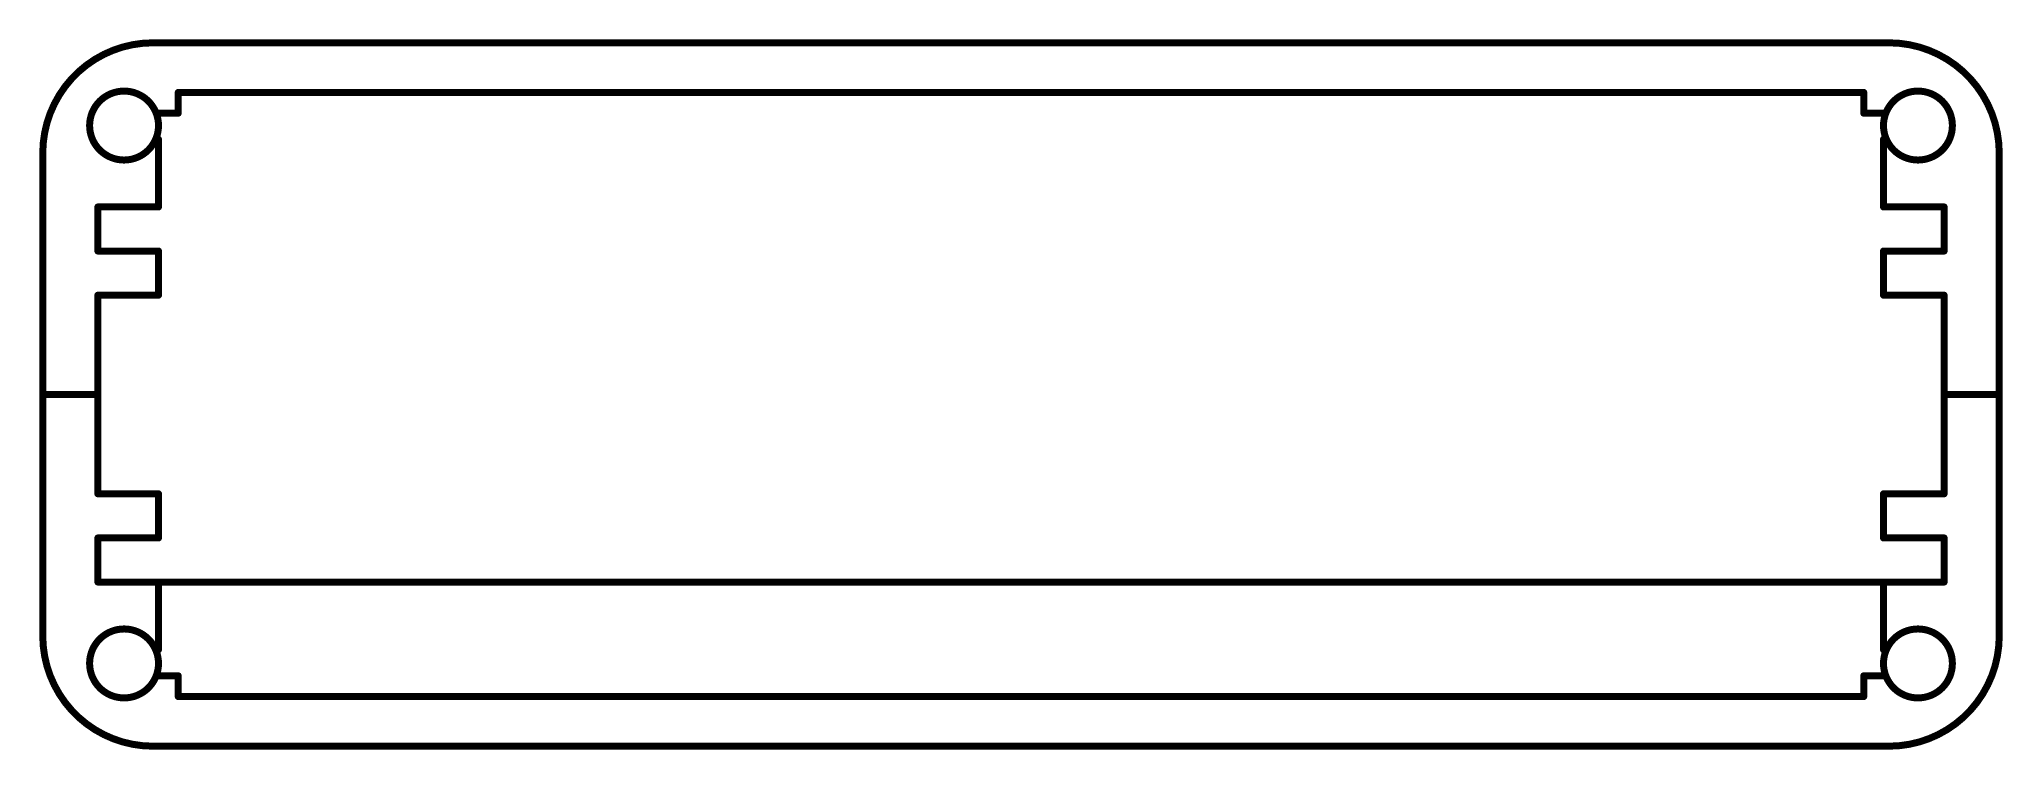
# Model space of a CAD drawing. Extents: x 56.6 to 127.9, y 47 to 72.7.
import ezdxf

# ---------------------------------------------------------------- set-up
doc = ezdxf.new("R2010")
doc.units = 0
for name, color, linetype in [('MECHANICAL1', 6, 'CONTINUOUS'), ('MECHANICAL2', 216, 'CONTINUOUS'), ('MULTILAYER', 9, 'CONTINUOUS')]:
    doc.layers.add(name, color=color, linetype=linetype)

msp = doc.modelspace()

# ---------------------------------------------------------------- linework, layer by layer
at = {"layer": 'MECHANICAL1', "const_width": 0.254}
for points in [[(56.75, 68.6, -0.414214), (60.75, 72.6)], [(123.75, 72.6, -0.414214), (127.75, 68.6)], [(60.867, 49.651, -5.287421), (60.861, 50.564)], [(60.75, 47.1, -0.414214), (56.75, 51.1)], [(127.75, 51.1, -0.414214), (123.75, 47.1)]]:
    msp.add_lwpolyline(points, format="xyb", dxfattribs=at)
for points in [[(60.75, 72.6), (92.25, 72.6)], [(92.25, 72.6), (123.75, 72.6)], [(56.75, 59.85), (56.75, 68.6)], [(127.75, 59.85), (127.75, 68.6)], [(56.75, 51.1), (56.75, 59.85)], [(127.75, 51.1), (127.75, 59.85)], [(60.75, 47.1), (92.25, 47.1)], [(92.25, 47.1), (123.75, 47.1)]]:
    msp.add_lwpolyline(points, dxfattribs=at)
at = {"layer": 'MECHANICAL1'}
for points, const_width in [([(60.686, 72.6, 1), (60.813, 72.6, 1)], 0.127), ([(60.686, 72.6, 1), (60.813, 72.6, 1)], 0.127), ([(92.186, 72.6, 1), (92.313, 72.6, 1)], 0.127), ([(92.186, 72.6, 1), (92.313, 72.6, 1)], 0.127), ([(123.686, 72.6, 1), (123.813, 72.6, 1)], 0.127), ([(123.686, 72.6, 1), (123.813, 72.6, 1)], 0.127), ([(60.95, 69.6, 1), (58.45, 69.6, 1)], 0.254), ([(126.05, 69.6, 1), (123.55, 69.6, 1)], 0.254), ([(58.386, 69.6, 1), (58.513, 69.6, 1)], 0.127), ([(60.887, 69.6, 1), (61.014, 69.6, 1)], 0.127), ([(123.486, 69.6, 1), (123.613, 69.6, 1)], 0.127), ([(125.986, 69.6, 1), (126.113, 69.6, 1)], 0.127), ([(56.686, 68.6, 1), (56.813, 68.6, 1)], 0.127), ([(56.686, 68.6, 1), (56.813, 68.6, 1)], 0.127), ([(127.686, 68.6, 1), (127.813, 68.6, 1)], 0.127), ([(127.686, 68.6, 1), (127.813, 68.6, 1)], 0.127), ([(56.686, 59.85, 1), (56.813, 59.85, 1)], 0.127), ([(56.686, 59.85, 1), (56.813, 59.85, 1)], 0.127), ([(127.686, 59.85, 1), (127.813, 59.85, 1)], 0.127), ([(127.686, 59.85, 1), (127.813, 59.85, 1)], 0.127), ([(126.05, 50.1, 1), (123.55, 50.1, 1)], 0.254), ([(56.686, 51.1, 1), (56.813, 51.1, 1)], 0.127), ([(56.686, 51.1, 1), (56.813, 51.1, 1)], 0.127), ([(60.797, 50.564, 1), (60.924, 50.564, 1)], 0.127), ([(127.686, 51.1, 1), (127.813, 51.1, 1)], 0.127), ([(127.686, 51.1, 1), (127.813, 51.1, 1)], 0.127), ([(123.486, 50.1, 1), (123.613, 50.1, 1)], 0.127), ([(125.986, 50.1, 1), (126.113, 50.1, 1)], 0.127), ([(60.803, 49.651, 1), (60.93, 49.651, 1)], 0.127), ([(60.686, 47.1, 1), (60.813, 47.1, 1)], 0.127), ([(60.686, 47.1, 1), (60.813, 47.1, 1)], 0.127), ([(92.186, 47.1, 1), (92.313, 47.1, 1)], 0.127), ([(92.186, 47.1, 1), (92.313, 47.1, 1)], 0.127), ([(123.686, 47.1, 1), (123.813, 47.1, 1)], 0.127), ([(123.686, 47.1, 1), (123.813, 47.1, 1)], 0.127)]:
    msp.add_lwpolyline(points, format="xyb", close=True, dxfattribs=dict(at, const_width=const_width))
at = {"layer": 'MECHANICAL2', "const_width": 0.254}
for points in [[(56.75, 68.6, -0.414214), (60.75, 72.6)], [(123.75, 72.6, -0.414214), (127.75, 68.6)], [(60.75, 47.1, -0.414214), (56.75, 51.1)], [(127.75, 51.1, -0.414214), (123.75, 47.1)]]:
    msp.add_lwpolyline(points, format="xyb", dxfattribs=at)
for points in [[(60.75, 72.6), (92.25, 72.6)], [(92.25, 72.6), (123.75, 72.6)], [(61.667, 70.8), (64.5, 70.8)], [(61.667, 70.049), (61.667, 70.8)], [(64.5, 70.8), (92.25, 70.8)], [(92.25, 70.8), (120, 70.8)], [(120, 70.8), (122.833, 70.8)], [(122.833, 70.049), (122.833, 70.8)], [(60.867, 70.049), (61.667, 70.049)], [(122.833, 70.049), (123.633, 70.049)], [(60.95, 68.3), (60.95, 69.1)], [(123.55, 68.3), (123.55, 69.1)], [(56.75, 59.85), (56.75, 68.6)], [(60.95, 66.65), (60.95, 68.3)], [(123.55, 66.65), (123.55, 68.3)], [(127.75, 59.85), (127.75, 68.6)], [(58.75, 66.65), (60.95, 66.65)], [(58.75, 65.05), (58.75, 66.65)], [(123.55, 66.65), (125.75, 66.65)], [(125.75, 65.05), (125.75, 66.65)], [(58.75, 65.05), (60.95, 65.05)], [(60.95, 63.45), (60.95, 65.05)], [(123.55, 65.05), (125.75, 65.05)], [(123.55, 63.45), (123.55, 65.05)], [(58.75, 59.85), (58.75, 63.45)], [(58.75, 63.45), (60.95, 63.45)], [(123.55, 63.45), (125.75, 63.45)], [(125.75, 59.85), (125.75, 63.45)], [(56.75, 51.1), (56.75, 59.85)], [(56.75, 59.85), (58.75, 59.85)], [(58.75, 56.25), (58.75, 59.85)], [(125.75, 56.25), (125.75, 59.85)], [(125.75, 59.85), (127.75, 59.85)], [(127.75, 51.1), (127.75, 59.85)], [(58.75, 56.25), (60.95, 56.25)], [(60.95, 54.65), (60.95, 56.25)], [(123.55, 56.25), (125.75, 56.25)], [(123.55, 54.65), (123.55, 56.25)], [(58.75, 53.05), (58.75, 54.65)], [(58.75, 54.65), (60.95, 54.65)], [(123.55, 54.65), (125.75, 54.65)], [(125.75, 53.05), (125.75, 54.65)], [(58.75, 53.05), (60.95, 53.05)], [(60.95, 53.05), (123.55, 53.05)], [(60.95, 51.4), (60.95, 53.05)], [(60.95, 51.4), (60.95, 53.05)], [(123.55, 53.05), (125.75, 53.05)], [(123.55, 51.4), (123.55, 53.05)], [(123.55, 51.4), (123.55, 53.05)], [(60.95, 50.6), (60.95, 51.4)], [(123.55, 50.6), (123.55, 51.4)], [(60.867, 49.651), (61.667, 49.651)], [(61.667, 48.9), (61.667, 49.651)], [(122.833, 48.9), (122.833, 49.651)], [(122.833, 49.651), (123.633, 49.651)], [(61.667, 48.9), (64.5, 48.9)], [(64.5, 48.9), (92.25, 48.9)], [(92.25, 48.9), (120, 48.9)], [(120, 48.9), (122.833, 48.9)], [(60.75, 47.1), (92.25, 47.1)], [(92.25, 47.1), (123.75, 47.1)]]:
    msp.add_lwpolyline(points, dxfattribs=at)
at = {"layer": 'MECHANICAL2'}
for points, const_width in [([(60.686, 72.6, 1), (60.813, 72.6, 1)], 0.127), ([(60.686, 72.6, 1), (60.813, 72.6, 1)], 0.127), ([(92.186, 72.6, 1), (92.313, 72.6, 1)], 0.127), ([(92.186, 72.6, 1), (92.313, 72.6, 1)], 0.127), ([(123.686, 72.6, 1), (123.813, 72.6, 1)], 0.127), ([(123.686, 72.6, 1), (123.813, 72.6, 1)], 0.127), ([(60.95, 69.6, 1), (58.45, 69.6, 1)], 0.254), ([(61.603, 70.8, 1), (61.73, 70.8, 1)], 0.127), ([(61.603, 70.8, 1), (61.73, 70.8, 1)], 0.127), ([(64.436, 70.8, 1), (64.563, 70.8, 1)], 0.127), ([(64.436, 70.8, 1), (64.563, 70.8, 1)], 0.127), ([(92.186, 70.8, 1), (92.313, 70.8, 1)], 0.127), ([(92.186, 70.8, 1), (92.313, 70.8, 1)], 0.127), ([(119.936, 70.8, 1), (120.063, 70.8, 1)], 0.127), ([(119.936, 70.8, 1), (120.063, 70.8, 1)], 0.127), ([(122.77, 70.8, 1), (122.897, 70.8, 1)], 0.127), ([(122.77, 70.8, 1), (122.897, 70.8, 1)], 0.127), ([(126.05, 69.6, 1), (123.55, 69.6, 1)], 0.254), ([(60.803, 70.049, 1), (60.93, 70.049, 1)], 0.127), ([(61.603, 70.049, 1), (61.73, 70.049, 1)], 0.127), ([(61.603, 70.049, 1), (61.73, 70.049, 1)], 0.127), ([(122.77, 70.049, 1), (122.897, 70.049, 1)], 0.127), ([(122.77, 70.049, 1), (122.897, 70.049, 1)], 0.127), ([(123.57, 70.049, 1), (123.697, 70.049, 1)], 0.127), ([(58.386, 69.6, 1), (58.513, 69.6, 1)], 0.127), ([(60.887, 69.6, 1), (61.014, 69.6, 1)], 0.127), ([(60.887, 69.1, 1), (61.014, 69.1, 1)], 0.127), ([(123.486, 69.6, 1), (123.613, 69.6, 1)], 0.127), ([(123.486, 69.1, 1), (123.613, 69.1, 1)], 0.127), ([(125.986, 69.6, 1), (126.113, 69.6, 1)], 0.127), ([(56.686, 68.6, 1), (56.813, 68.6, 1)], 0.127), ([(56.686, 68.6, 1), (56.813, 68.6, 1)], 0.127), ([(60.887, 68.3, 1), (61.014, 68.3, 1)], 0.127), ([(60.887, 68.3, 1), (61.014, 68.3, 1)], 0.127), ([(123.486, 68.3, 1), (123.613, 68.3, 1)], 0.127), ([(123.486, 68.3, 1), (123.613, 68.3, 1)], 0.127), ([(127.686, 68.6, 1), (127.813, 68.6, 1)], 0.127), ([(127.686, 68.6, 1), (127.813, 68.6, 1)], 0.127), ([(58.686, 66.65, 1), (58.813, 66.65, 1)], 0.127), ([(58.686, 66.65, 1), (58.813, 66.65, 1)], 0.127), ([(60.887, 66.65, 1), (61.014, 66.65, 1)], 0.127), ([(60.887, 66.65, 1), (61.014, 66.65, 1)], 0.127), ([(123.486, 66.65, 1), (123.613, 66.65, 1)], 0.127), ([(123.486, 66.65, 1), (123.613, 66.65, 1)], 0.127), ([(125.686, 66.65, 1), (125.813, 66.65, 1)], 0.127), ([(125.686, 66.65, 1), (125.813, 66.65, 1)], 0.127), ([(58.686, 65.05, 1), (58.813, 65.05, 1)], 0.127), ([(58.686, 65.05, 1), (58.813, 65.05, 1)], 0.127), ([(60.887, 65.05, 1), (61.014, 65.05, 1)], 0.127), ([(60.887, 65.05, 1), (61.014, 65.05, 1)], 0.127), ([(123.486, 65.05, 1), (123.613, 65.05, 1)], 0.127), ([(123.486, 65.05, 1), (123.613, 65.05, 1)], 0.127), ([(125.686, 65.05, 1), (125.813, 65.05, 1)], 0.127), ([(125.686, 65.05, 1), (125.813, 65.05, 1)], 0.127), ([(58.686, 63.45, 1), (58.813, 63.45, 1)], 0.127), ([(58.686, 63.45, 1), (58.813, 63.45, 1)], 0.127), ([(60.887, 63.45, 1), (61.014, 63.45, 1)], 0.127), ([(60.887, 63.45, 1), (61.014, 63.45, 1)], 0.127), ([(123.486, 63.45, 1), (123.613, 63.45, 1)], 0.127), ([(123.486, 63.45, 1), (123.613, 63.45, 1)], 0.127), ([(125.686, 63.45, 1), (125.813, 63.45, 1)], 0.127), ([(125.686, 63.45, 1), (125.813, 63.45, 1)], 0.127), ([(56.686, 59.85, 1), (56.813, 59.85, 1)], 0.127), ([(56.686, 59.85, 1), (56.813, 59.85, 1)], 0.127), ([(56.686, 59.85, 1), (56.813, 59.85, 1)], 0.127), ([(58.686, 59.85, 1), (58.813, 59.85, 1)], 0.127), ([(58.686, 59.85, 1), (58.813, 59.85, 1)], 0.127), ([(58.686, 59.85, 1), (58.813, 59.85, 1)], 0.127), ([(125.686, 59.85, 1), (125.813, 59.85, 1)], 0.127), ([(125.686, 59.85, 1), (125.813, 59.85, 1)], 0.127), ([(125.686, 59.85, 1), (125.813, 59.85, 1)], 0.127), ([(127.686, 59.85, 1), (127.813, 59.85, 1)], 0.127), ([(127.686, 59.85, 1), (127.813, 59.85, 1)], 0.127), ([(127.686, 59.85, 1), (127.813, 59.85, 1)], 0.127), ([(58.686, 56.25, 1), (58.813, 56.25, 1)], 0.127), ([(58.686, 56.25, 1), (58.813, 56.25, 1)], 0.127), ([(60.887, 56.25, 1), (61.014, 56.25, 1)], 0.127), ([(60.887, 56.25, 1), (61.014, 56.25, 1)], 0.127), ([(123.486, 56.25, 1), (123.613, 56.25, 1)], 0.127), ([(123.486, 56.25, 1), (123.613, 56.25, 1)], 0.127), ([(125.686, 56.25, 1), (125.813, 56.25, 1)], 0.127), ([(125.686, 56.25, 1), (125.813, 56.25, 1)], 0.127), ([(58.686, 54.65, 1), (58.813, 54.65, 1)], 0.127), ([(58.686, 54.65, 1), (58.813, 54.65, 1)], 0.127), ([(60.887, 54.65, 1), (61.014, 54.65, 1)], 0.127), ([(60.887, 54.65, 1), (61.014, 54.65, 1)], 0.127), ([(123.486, 54.65, 1), (123.613, 54.65, 1)], 0.127), ([(123.486, 54.65, 1), (123.613, 54.65, 1)], 0.127), ([(125.686, 54.65, 1), (125.813, 54.65, 1)], 0.127), ([(125.686, 54.65, 1), (125.813, 54.65, 1)], 0.127), ([(58.686, 53.05, 1), (58.813, 53.05, 1)], 0.127), ([(58.686, 53.05, 1), (58.813, 53.05, 1)], 0.127), ([(60.887, 53.05, 1), (61.014, 53.05, 1)], 0.127), ([(60.887, 53.05, 1), (61.014, 53.05, 1)], 0.127), ([(60.887, 53.05, 1), (61.014, 53.05, 1)], 0.127), ([(60.887, 53.05, 1), (61.014, 53.05, 1)], 0.127), ([(123.486, 53.05, 1), (123.613, 53.05, 1)], 0.127), ([(123.486, 53.05, 1), (123.613, 53.05, 1)], 0.127), ([(123.486, 53.05, 1), (123.613, 53.05, 1)], 0.127), ([(123.486, 53.05, 1), (123.613, 53.05, 1)], 0.127), ([(125.686, 53.05, 1), (125.813, 53.05, 1)], 0.127), ([(125.686, 53.05, 1), (125.813, 53.05, 1)], 0.127), ([(60.95, 50.1, 1), (58.45, 50.1, 1)], 0.254), ([(60.887, 51.4, 1), (61.014, 51.4, 1)], 0.127), ([(60.887, 51.4, 1), (61.014, 51.4, 1)], 0.127), ([(60.887, 51.4, 1), (61.014, 51.4, 1)], 0.127), ([(123.486, 51.4, 1), (123.613, 51.4, 1)], 0.127), ([(123.486, 51.4, 1), (123.613, 51.4, 1)], 0.127), ([(123.486, 51.4, 1), (123.613, 51.4, 1)], 0.127), ([(126.05, 50.1, 1), (123.55, 50.1, 1)], 0.254), ([(56.686, 51.1, 1), (56.813, 51.1, 1)], 0.127), ([(56.686, 51.1, 1), (56.813, 51.1, 1)], 0.127), ([(60.887, 50.6, 1), (61.014, 50.6, 1)], 0.127), ([(123.486, 50.6, 1), (123.613, 50.6, 1)], 0.127), ([(127.686, 51.1, 1), (127.813, 51.1, 1)], 0.127), ([(127.686, 51.1, 1), (127.813, 51.1, 1)], 0.127), ([(58.386, 50.1, 1), (58.513, 50.1, 1)], 0.127), ([(60.887, 50.1, 1), (61.014, 50.1, 1)], 0.127), ([(123.486, 50.1, 1), (123.613, 50.1, 1)], 0.127), ([(125.986, 50.1, 1), (126.113, 50.1, 1)], 0.127), ([(60.803, 49.651, 1), (60.93, 49.651, 1)], 0.127), ([(61.603, 49.651, 1), (61.73, 49.651, 1)], 0.127), ([(61.603, 49.651, 1), (61.73, 49.651, 1)], 0.127), ([(122.77, 49.651, 1), (122.897, 49.651, 1)], 0.127), ([(122.77, 49.651, 1), (122.897, 49.651, 1)], 0.127), ([(123.57, 49.651, 1), (123.697, 49.651, 1)], 0.127), ([(61.603, 48.9, 1), (61.73, 48.9, 1)], 0.127), ([(61.603, 48.9, 1), (61.73, 48.9, 1)], 0.127), ([(64.436, 48.9, 1), (64.563, 48.9, 1)], 0.127), ([(64.436, 48.9, 1), (64.563, 48.9, 1)], 0.127), ([(92.186, 48.9, 1), (92.313, 48.9, 1)], 0.127), ([(92.186, 48.9, 1), (92.313, 48.9, 1)], 0.127), ([(119.936, 48.9, 1), (120.063, 48.9, 1)], 0.127), ([(119.936, 48.9, 1), (120.063, 48.9, 1)], 0.127), ([(122.77, 48.9, 1), (122.897, 48.9, 1)], 0.127), ([(122.77, 48.9, 1), (122.897, 48.9, 1)], 0.127), ([(60.686, 47.1, 1), (60.813, 47.1, 1)], 0.127), ([(60.686, 47.1, 1), (60.813, 47.1, 1)], 0.127), ([(92.186, 47.1, 1), (92.313, 47.1, 1)], 0.127), ([(92.186, 47.1, 1), (92.313, 47.1, 1)], 0.127), ([(123.686, 47.1, 1), (123.813, 47.1, 1)], 0.127), ([(123.686, 47.1, 1), (123.813, 47.1, 1)], 0.127)]:
    msp.add_lwpolyline(points, format="xyb", close=True, dxfattribs=dict(at, const_width=const_width))
at = {"layer": 'MULTILAYER'}
for p, q in [((58.808, 70.492), (59.07, 70.692)), ((59.07, 70.692), (59.374, 70.818)), ((59.374, 70.818), (59.7, 70.861)), ((59.7, 70.861), (59.7, 70.861)), ((59.7, 70.861), (60.026, 70.818)), ((60.026, 70.818), (60.33, 70.692)), ((60.33, 70.692), (60.592, 70.492)), ((124.17, 70.692), (123.908, 70.492)), ((124.474, 70.818), (124.17, 70.692)), ((124.8, 70.861), (124.474, 70.818)), ((125.126, 70.818), (124.8, 70.861)), ((124.8, 70.861), (124.8, 70.861)), ((125.43, 70.692), (125.126, 70.818)), ((125.692, 70.492), (125.43, 70.692)), ((58.439, 69.6), (58.482, 69.926)), ((58.482, 69.926), (58.608, 70.23)), ((58.608, 70.23), (58.808, 70.492)), ((60.592, 70.492), (60.792, 70.23)), ((60.792, 70.23), (60.918, 69.926)), ((60.918, 69.926), (60.961, 69.6)), ((123.582, 69.926), (123.539, 69.6)), ((123.708, 70.23), (123.582, 69.926)), ((123.908, 70.492), (123.708, 70.23)), ((125.892, 70.23), (125.692, 70.492)), ((126.018, 69.926), (125.892, 70.23)), ((126.061, 69.6), (126.018, 69.926)), ((58.482, 69.274), (58.439, 69.6)), ((58.439, 69.6), (58.439, 69.6)), ((58.608, 68.97), (58.482, 69.274)), ((60.918, 69.274), (60.792, 68.97)), ((60.961, 69.6), (60.918, 69.274)), ((60.961, 69.6), (60.961, 69.6)), ((123.539, 69.6), (123.539, 69.6)), ((123.539, 69.6), (123.582, 69.274)), ((123.582, 69.274), (123.708, 68.97)), ((125.892, 68.97), (126.018, 69.274)), ((126.018, 69.274), (126.061, 69.6)), ((126.061, 69.6), (126.061, 69.6)), ((58.808, 68.708), (58.608, 68.97)), ((59.07, 68.508), (58.808, 68.708)), ((59.374, 68.382), (59.07, 68.508)), ((60.33, 68.508), (60.026, 68.382)), ((60.592, 68.708), (60.33, 68.508)), ((60.792, 68.97), (60.592, 68.708)), ((123.708, 68.97), (123.908, 68.708)), ((123.908, 68.708), (124.17, 68.508)), ((124.17, 68.508), (124.474, 68.382)), ((125.126, 68.382), (125.43, 68.508)), ((125.43, 68.508), (125.692, 68.708)), ((125.692, 68.708), (125.892, 68.97)), ((59.7, 68.339), (59.374, 68.382)), ((60.026, 68.382), (59.7, 68.339)), ((59.7, 68.339), (59.7, 68.339)), ((124.474, 68.382), (124.8, 68.339)), ((124.8, 68.339), (125.126, 68.382)), ((124.8, 68.339), (124.8, 68.339)), ((59.374, 51.318), (59.07, 51.192)), ((59.7, 51.361), (59.374, 51.318)), ((60.026, 51.318), (59.7, 51.361)), ((59.7, 51.361), (59.7, 51.361)), ((60.33, 51.192), (60.026, 51.318)), ((124.474, 51.318), (124.17, 51.192)), ((124.8, 51.361), (124.474, 51.318)), ((125.126, 51.318), (124.8, 51.361)), ((124.8, 51.361), (124.8, 51.361)), ((125.43, 51.192), (125.126, 51.318)), ((58.608, 50.73), (58.482, 50.426)), ((58.808, 50.992), (58.608, 50.73)), ((59.07, 51.192), (58.808, 50.992)), ((60.592, 50.992), (60.33, 51.192)), ((60.792, 50.73), (60.592, 50.992)), ((60.918, 50.426), (60.792, 50.73)), ((123.708, 50.73), (123.582, 50.426)), ((123.908, 50.992), (123.708, 50.73)), ((124.17, 51.192), (123.908, 50.992)), ((125.692, 50.992), (125.43, 51.192)), ((125.892, 50.73), (125.692, 50.992)), ((126.018, 50.426), (125.892, 50.73)), ((58.482, 50.426), (58.439, 50.1)), ((58.439, 50.1), (58.439, 50.1)), ((58.439, 50.1), (58.482, 49.774)), ((60.961, 50.1), (60.918, 50.426)), ((60.918, 49.774), (60.961, 50.1)), ((60.961, 50.1), (60.961, 50.1)), ((123.582, 50.426), (123.539, 50.1)), ((123.539, 50.1), (123.539, 50.1)), ((123.539, 50.1), (123.582, 49.774)), ((126.061, 50.1), (126.018, 50.426)), ((126.018, 49.774), (126.061, 50.1)), ((126.061, 50.1), (126.061, 50.1)), ((58.482, 49.774), (58.608, 49.47)), ((58.608, 49.47), (58.808, 49.208)), ((58.808, 49.208), (59.07, 49.008)), ((60.33, 49.008), (60.592, 49.208)), ((60.592, 49.208), (60.792, 49.47)), ((60.792, 49.47), (60.918, 49.774)), ((123.582, 49.774), (123.708, 49.47)), ((123.708, 49.47), (123.908, 49.208)), ((123.908, 49.208), (124.17, 49.008)), ((125.43, 49.008), (125.692, 49.208)), ((125.692, 49.208), (125.892, 49.47)), ((125.892, 49.47), (126.018, 49.774)), ((59.07, 49.008), (59.374, 48.882)), ((59.374, 48.882), (59.7, 48.839)), ((59.7, 48.839), (60.026, 48.882)), ((59.7, 48.839), (59.7, 48.839)), ((60.026, 48.882), (60.33, 49.008)), ((124.17, 49.008), (124.474, 48.882)), ((124.474, 48.882), (124.8, 48.839)), ((124.8, 48.839), (125.126, 48.882)), ((124.8, 48.839), (124.8, 48.839)), ((125.126, 48.882), (125.43, 49.008))]:
    msp.add_line(p, q, dxfattribs=at)

doc.saveas('drawing.dxf')
